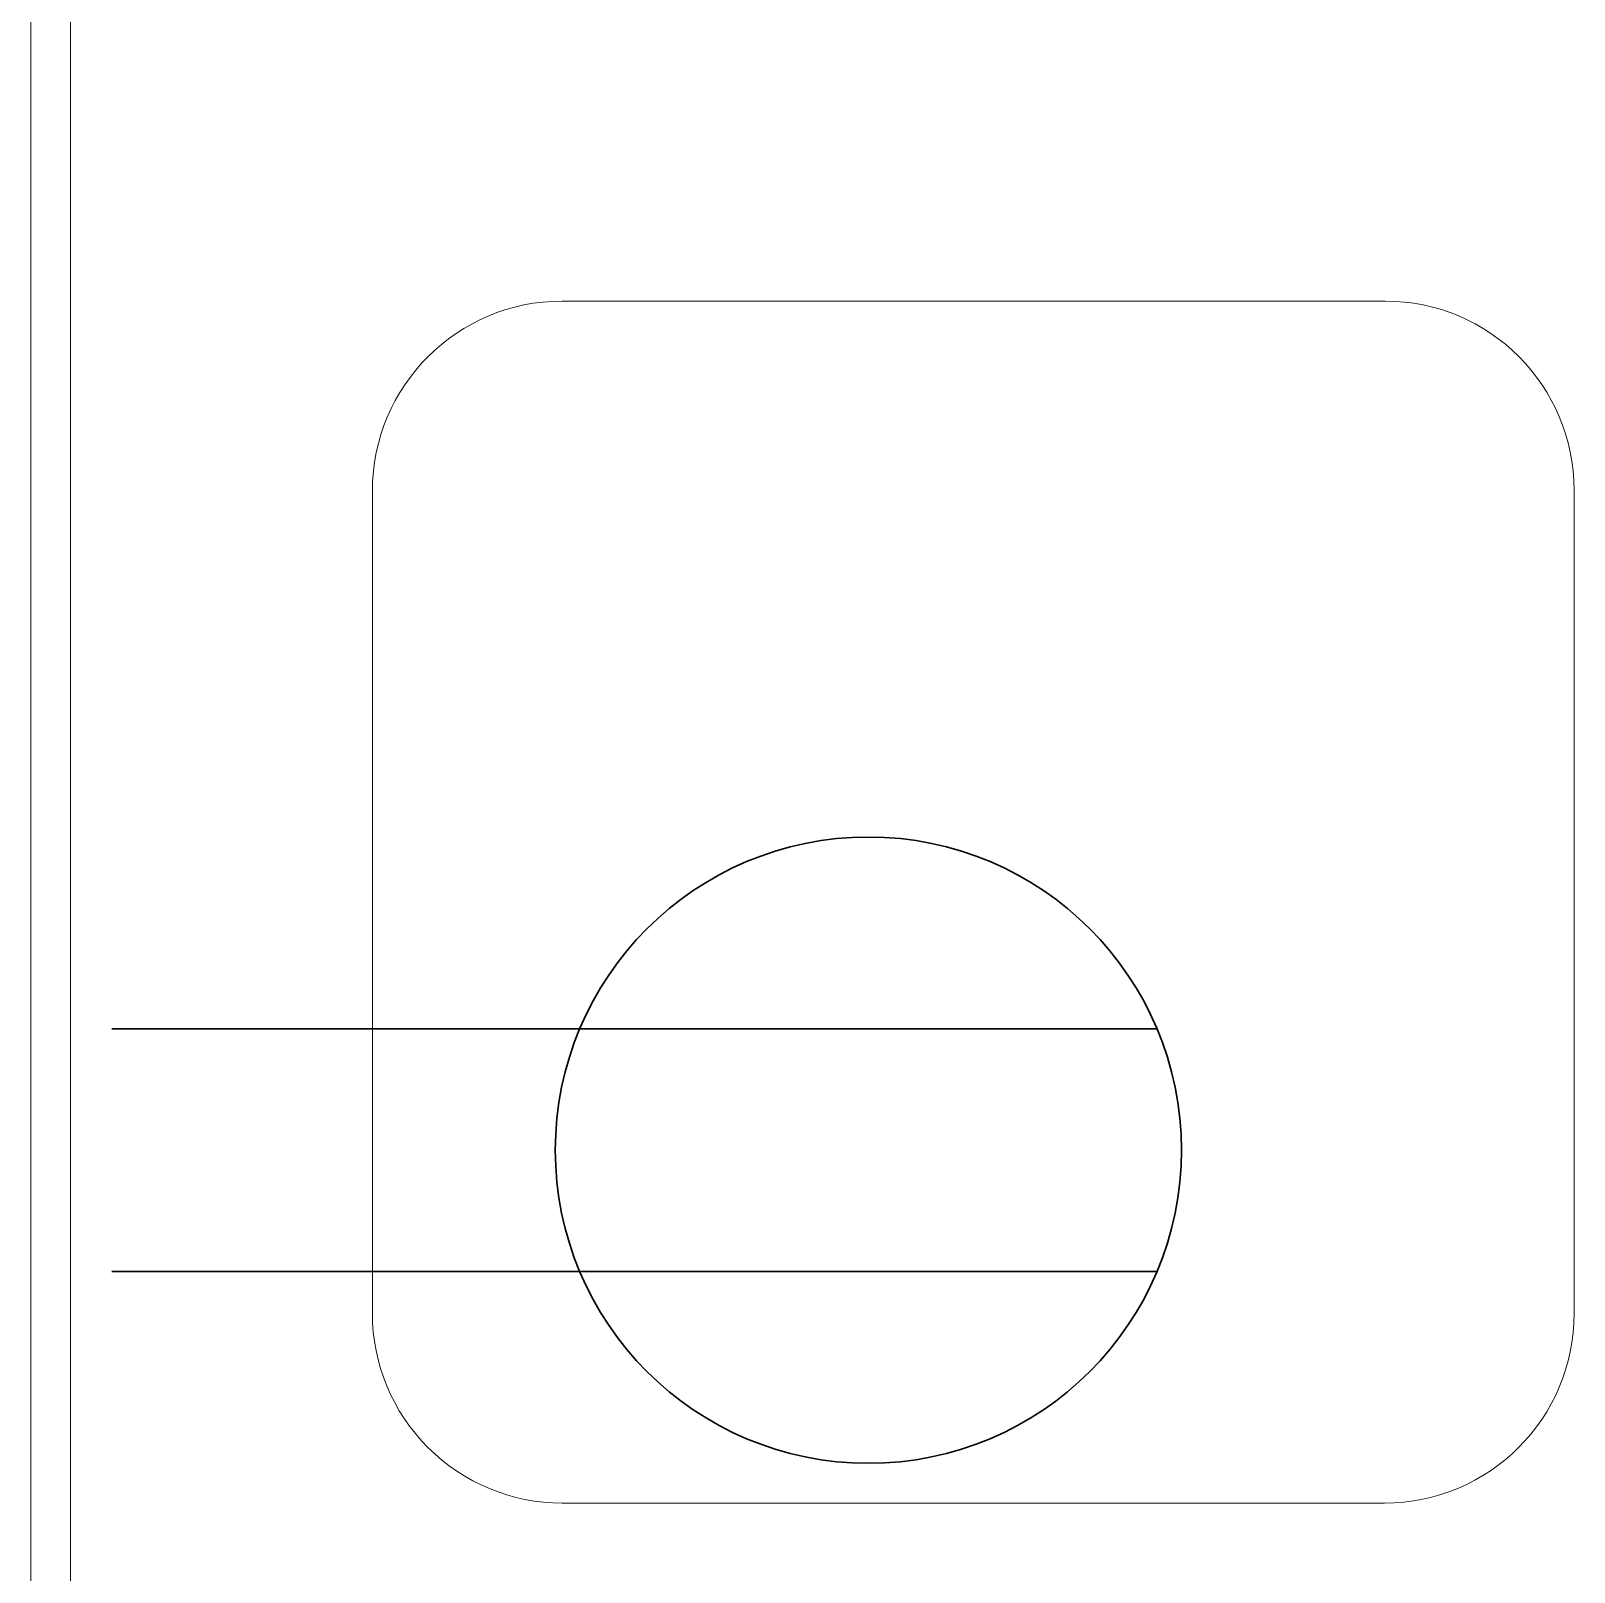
# Model space of a CAD drawing. Header units: inches. Extents: x 1076 to 2563, y 349 to 2134.
# Drawn here: x 2083.26 to 2107.66, y 822.54 to 846.9 of the extents above; entities that cross this region are included whole.
import ezdxf

# ---------------------------------------------------------------- set-up
doc = ezdxf.new("R2010")
doc.units = ezdxf.units.IN
doc.header["$MEASUREMENT"] = 0
for name, color, linetype, lineweight in [('A-ANNO-NOTE', 131, 'Continuous', 30), ('A-WALL', 113, 'Continuous', 13), ('A-WALL-PATT', 111, 'Continuous', 13), ('I-FURN', 30, 'Continuous', 9), ('I-WALL', 2, 'Continuous', 13)]:
    doc.layers.add(name, color=color, linetype=linetype, lineweight=lineweight)

# ---------------------------------------------------------------- blocks, each defined once
blk = doc.blocks.new('Bernhardt_Design-Table-Occasional-Accent-_A19-A42_ - A19-6982465-Level XX  POWER _ SIGNAL')
at = {"layer": 'I-FURN'}
for p, q in [((6.503, 9.5), (-6.513, 9.5)), ((-9.5, 6.513), (-9.5, -6.5)), ((9.5, -6.5), (9.5, 6.503)), ((-6.5, -9.5), (6.5, -9.5))]:
    blk.add_line(p, q, dxfattribs=at)
for centre, radius, start, end in [((-6.513, 6.513), 2.987, 90, 180), ((6.503, 6.503), 2.997, 360, 90), ((-6.5, -6.5), 3, 180, 270), ((6.5, -6.5), 3, 270, 360)]:
    blk.add_arc(centre, radius, start, end, dxfattribs=at)

msp = doc.modelspace()

# ---------------------------------------------------------------- hatches: boundary and pattern name
at = {"layer": 'A-WALL-PATT', "lineweight": 9}
h = msp.add_hatch(dxfattribs=at)
h.set_pattern_fill('FP_1', color=256, style=0, pattern_type=2)
h.set_pattern_definition([(0, (0, 0), (30.72, 7.68), [1.267, -21.773, 1.267, -21.773, -122.88]), (0, (0, 0), (30.72, 7.68), [-46.08, 1.267, -44.813, 1.267, -21.773, -53.76]), (0, (0, 0), (30.72, 7.68), [-115.2, 1.267, -14.093, 1.267, -37.133]), (120, (11.52, 3.84), (-22.011075, 22.7643), [1.267, -21.773, 1.267, -21.773, -122.88]), (120, (11.52, 3.84), (-22.011075, 22.7643), [-46.08, 1.267, -44.813, 1.267, -21.773, -53.76]), (120, (11.52, 3.84), (-22.011075, 22.7643), [-115.2, 1.267, -14.093, 1.267, -37.133]), (240, (15.36, 19.2), (-8.708925, -30.4443), [1.267, -21.773, 1.267, -21.773, -122.88]), (240, (15.36, 19.2), (-8.708925, -30.4443), [-46.08, 1.267, -44.813, 1.267, -21.773, -53.76]), (240, (15.36, 19.2), (-8.708925, -30.4443), [-115.2, 1.267, -14.093, 1.267, -37.133])])
h.paths.add_polyline_path([(2083.887, 738.074), (2083.887, 881.825), (2083.262, 881.825), (2083.262, 738.074)], flags=0)

# ---------------------------------------------------------------- linework, layer by layer
at = {"layer": 'A-ANNO-NOTE'}
for p, q in [((2084.54, 831.124), (2101.067, 831.124)), ((2084.54, 831.124), (2101.067, 831.124)), ((2084.54, 827.292), (2101.067, 827.292))]:
    msp.add_line(p, q, dxfattribs=at)
msp.add_circle((2096.503, 829.208), 4.95, dxfattribs=at)
at = {"layer": 'A-WALL'}
msp.add_line((2083.262, 882.45), (2083.262, 737.449), dxfattribs=at)
at = {"layer": 'I-WALL'}
msp.add_line((2083.887, 738.074), (2083.887, 881.825), dxfattribs=at)

# ---------------------------------------------------------------- block references
at = {"layer": 'I-FURN', "rotation": 269.9999999999992}
msp.add_blockref('Bernhardt_Design-Table-Occasional-Accent-_A19-A42_ - A19-6982465-Level XX  POWER _ SIGNAL', (2098.161, 833.129), dxfattribs=at)

doc.saveas('drawing.dxf')
